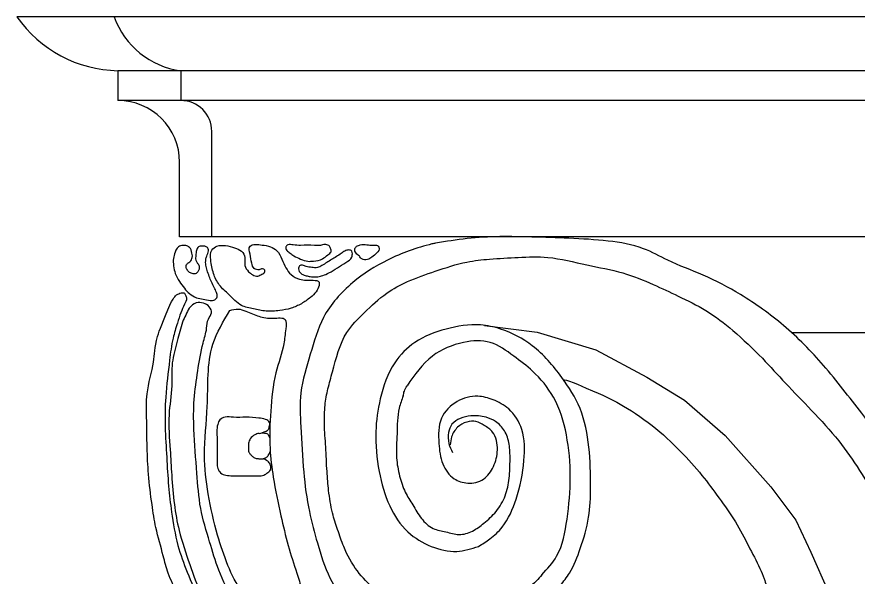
# Model space of a CAD drawing. Header units: millimetres. Extents: x 0 to 1967, y 0 to 3604.
# Drawn here: x 220 to 724, y 3268 to 3604 of the extents above; entities that cross this region are included whole.
import ezdxf

# ---------------------------------------------------------------- set-up
doc = ezdxf.new("R2010")
doc.units = ezdxf.units.MM
doc.header["$LTSCALE"] = 1000
doc.layers.add('ceco.net 395', color=7, linetype='Continuous')

msp = doc.modelspace()

# ---------------------------------------------------------------- linework, layer by layer
at = {"layer": 'ceco.net 395'}
for p, q in [((1814.18, 3604.12), (219.51, 3604.12)), ((855.29, 3571.81), (280.2, 3571.81)), ((280.2, 3571.81), (280.2, 3553.93)), ((317.93, 3571.81), (317.93, 3553.93)), ((843.06, 3553.93), (280.2, 3553.93)), ((336.51, 3472.23), (336.51, 3535.34)), ((317.19, 3472.23), (317.19, 3516.94)), ((830.92, 3472.23), (317.19, 3472.23)), ((848.26, 3414.58), (684.65, 3414.58))]:
    msp.add_line(p, q, dxfattribs=at)
msp.add_lwpolyline([(500.22, 3419.01), (531.87, 3414.87), (566.91, 3404.32), (597.63, 3388.01), (620.19, 3374.11), (644.68, 3353.01), (672.07, 3322.25), (686.95, 3302.11), (696.07, 3282.93), (706.63, 3258.95), (707.59, 3256.07)], dxfattribs=at)
for centre, radius, start, end in [((281.7, 3647.78), 75.98, 215.0711, 268.8679), ((324.48, 3620.91), 49.54, 199.8193, 262.3974), ((280.2, 3516.94), 36.99, 0, 90), ((317.93, 3535.34), 18.58, 0, 90)]:
    msp.add_arc(centre, radius, start, end, dxfattribs=at)
for points, knots in [([(802.1, 3195.27), (802.1, 3195.27), (799.67, 3217.88), (786.72, 3246.81), (772.36, 3290.3), (754.77, 3329.99), (728.38, 3363.72), (704.83, 3394.76), (680.8, 3419.28), (655.95, 3436.9), (632.3, 3449.43), (612.02, 3456.58), (594.29, 3466.7), (573.73, 3470.07), (551.3, 3471.38), (529.57, 3471.98), (509.17, 3472.51), (489.84, 3471.4), (477.08, 3469.35), (470.8, 3468.34), (470.07, 3468.18), (460.15, 3465.97), (442.58, 3459.58), (419.82, 3445.18), (402.36, 3425.76), (395.78, 3401.52), (388.75, 3379.87), (390.16, 3355.85), (391.22, 3332.12), (394.28, 3308.69), (400.09, 3287.55), (405.97, 3268.09), (416.97, 3251.94), (431.34, 3242.6), (445.82, 3234.78), (462.13, 3232.4), (477.68, 3231.55), (493.45, 3232.32), (508.12, 3235.3), (523.28, 3243.38), (535.28, 3251.58), (542.97, 3259.42), (545.71, 3262.93)], [0.3376614, 0.3376614, 0.3376614, 0.3376614, 0.3382944, 0.3515998, 0.360868, 0.3717395, 0.3829936, 0.3919379, 0.4001556, 0.4078907, 0.4140453, 0.4195997, 0.4235408, 0.4288041, 0.4345377, 0.4399676, 0.4446365, 0.4494088, 0.4540486, 0.4540486, 0.4540486, 0.4545871, 0.4614571, 0.4675179, 0.4741493, 0.4798402, 0.4856358, 0.4905795, 0.497184, 0.5030103, 0.5077316, 0.5131545, 0.51778, 0.521578, 0.5255443, 0.5296657, 0.5334308, 0.5369072, 0.5411632, 0.5441804, 0.549404, 0.5515082, 0.5515082, 0.5515082, 0.5515082]), ([(326.93, 3461.1), (326.99, 3462.07), (327.11, 3463.83), (328.24, 3466.27), (330.48, 3466.68), (332.25, 3466.59), (334.22, 3465.94), (334.8, 3463.25), (333.48, 3461.02), (332.78, 3458.11), (332.79, 3455.15), (333.75, 3451.79), (334.94, 3448.54), (336.32, 3445.07), (337.78, 3441.85), (339.4, 3439.07), (340.19, 3436.23), (338.35, 3433.92), (334.99, 3433.88), (331.43, 3434.79), (326.98, 3435.45), (323.03, 3437.76), (319.96, 3441.46), (316.92, 3445.33), (314.42, 3449.86), (313.57, 3454.64), (313.17, 3459.06), (314.38, 3462.5), (315.38, 3465.43), (317.87, 3467.08), (320.67, 3467.1), (323.76, 3465.85), (324.71, 3462.53), (325.08, 3459.07), (323.25, 3456.85), (320.91, 3455.65), (321.23, 3452.98), (322.56, 3450.97), (324.72, 3449.93), (327.15, 3449.8), (328.42, 3451.5), (329.16, 3453.17), (328.91, 3455.16), (327.67, 3456.54), (326.6, 3458.5), (326.8, 3460.1), (326.93, 3461.1)], [0, 0, 0, 0, 0.0039521, 0.0072229, 0.0097328, 0.0124983, 0.0145834, 0.017472, 0.0219951, 0.0248371, 0.0294895, 0.0337526, 0.038877, 0.0435167, 0.0488383, 0.0530766, 0.0567316, 0.059801, 0.0634612, 0.0694161, 0.0748983, 0.0814652, 0.0873216, 0.0942173, 0.1013856, 0.1079088, 0.1137699, 0.1189545, 0.1225781, 0.1259262, 0.1302418, 0.1334818, 0.1385744, 0.1430549, 0.146986, 0.1494361, 0.1528825, 0.1559901, 0.159075, 0.1623561, 0.1646753, 0.1670762, 0.1696844, 0.1721698, 0.1744829, 0.1784565, 0.1784565, 0.1784565, 0.1784565]), ([(358.54, 3451.23), (357.61, 3452.41), (355.62, 3454.92), (357.08, 3459.62), (354.58, 3463.99), (349.89, 3465.71), (345.01, 3467.09), (339.93, 3467.19), (335.48, 3463.97), (335.81, 3457.29), (337.19, 3450.37), (340.64, 3442.74), (347.42, 3437.38), (353.13, 3430.47), (361.65, 3429.04), (369.19, 3427.15), (376.88, 3427.78), (384.11, 3428.98), (390.35, 3431.86), (395.32, 3435.29), (399.27, 3438.89), (400.83, 3442.1), (401.3, 3445.89), (395.25, 3446.19), (390.08, 3445.93), (383.92, 3448.97), (380.77, 3453.66), (378.64, 3458.77), (376.29, 3463.78), (371.65, 3466.66), (366.96, 3467.13), (363.02, 3467.84), (358.19, 3466.88), (359.73, 3461.15), (360.23, 3457.16), (361.33, 3452.85), (364.7, 3451.97), (366.66, 3453.21), (368.83, 3452.37), (368.04, 3450.17), (366.05, 3449.73), (364.05, 3447.94), (360.91, 3449.3), (359.33, 3450.59), (358.54, 3451.23)], [0, 0, 0, 0, 0.0057608, 0.0122047, 0.0179741, 0.0241533, 0.0317531, 0.0386786, 0.0439307, 0.0518091, 0.0630932, 0.0733881, 0.0844587, 0.0978464, 0.1079106, 0.1182125, 0.1292799, 0.1386764, 0.1477526, 0.1566947, 0.1632077, 0.168771, 0.1715328, 0.1763436, 0.1874397, 0.1952719, 0.2021779, 0.2097985, 0.2178526, 0.2238571, 0.2309063, 0.2364556, 0.2408245, 0.2472685, 0.2547613, 0.2592952, 0.2635664, 0.2663694, 0.2683959, 0.2709764, 0.2730029, 0.2765497, 0.2807832, 0.2849985, 0.2849985, 0.2849985, 0.2849985]), ([(383.56, 3462.36), (382.84, 3462.8), (381.51, 3463.63), (380.47, 3466.02), (382.59, 3467.87), (385.82, 3467.06), (391.07, 3466.98), (396.5, 3467.24), (401.45, 3466.76), (404.2, 3467.75), (406.84, 3467.24), (407.88, 3465.27), (408.47, 3462.81), (405.6, 3461.07), (402.72, 3458.29), (398.24, 3457.65), (393.74, 3457.21), (389.8, 3458.8), (386.18, 3460.34), (384.27, 3461.81), (383.56, 3462.36)], [0, 0, 0, 0, 0.00345148, 0.00637556, 0.00870988, 0.01300693, 0.01896156, 0.03019413, 0.03498494, 0.03867812, 0.04192228, 0.04466892, 0.04732967, 0.05106571, 0.056383, 0.06387357, 0.06833821, 0.07455434, 0.08061161, 0.08423037, 0.08423037, 0.08423037, 0.08423037]), ([(389, 3451.38), (388.78, 3451.87), (388.29, 3452.95), (388.9, 3454.99), (391.2, 3455.26), (393.47, 3454.19), (396.49, 3453.77), (399.84, 3453.3), (403.8, 3455.52), (408.31, 3458.63), (413.08, 3461.22), (416.22, 3463.71), (418.45, 3464.49), (420.79, 3463.84), (420.94, 3461.73), (420.53, 3458.91), (414.61, 3455.4), (409.25, 3451.68), (403.46, 3448.88), (400.38, 3448.17), (397.61, 3448.09), (395.03, 3448.33), (392.67, 3448.94), (390.43, 3449.62), (389.49, 3450.77), (389, 3451.38)], [0, 0, 0, 0, 0.0021529, 0.0047537, 0.0071219, 0.0103343, 0.0149227, 0.0194242, 0.0235079, 0.0326323, 0.0418683, 0.0452881, 0.0487492, 0.0512319, 0.0535992, 0.0563436, 0.0625331, 0.0787962, 0.0841465, 0.0882296, 0.0914455, 0.0953212, 0.0986254, 0.1013933, 0.1044815, 0.1044815, 0.1044815, 0.1044815]), ([(423.39, 3466.48), (422.98, 3466.03), (421.89, 3464.84), (422.87, 3462.02), (425.1, 3460.75), (426.58, 3458.21), (429.95, 3458.27), (432.97, 3460), (435.31, 3462.17), (437.88, 3465.22), (435.42, 3467.57), (432.67, 3466.89), (429.49, 3467.5), (426.08, 3467.82), (424.13, 3466.85), (423.39, 3466.48)], [0, 0, 0, 0, 0.00233122, 0.00623565, 0.00975296, 0.01270895, 0.01730176, 0.02130387, 0.02665567, 0.03109977, 0.03419219, 0.03737509, 0.0419679, 0.04733857, 0.05064088, 0.05064088, 0.05064088, 0.05064088]), ([(534.63, 3269.42), (533.57, 3268.1), (529.78, 3263.8), (521.31, 3258.16), (510.92, 3251.12), (499.23, 3246.02), (487.53, 3244.17), (476.55, 3242.93), (465.23, 3244.77), (454.83, 3249.24), (443.4, 3253.1), (433.28, 3261.06), (423.05, 3271.69), (416.07, 3284.36), (412.1, 3296.38), (408.36, 3307.48), (406.6, 3319.23), (405.48, 3332.47), (405.03, 3345.77), (403.92, 3359.01), (404.17, 3370.7), (406.13, 3381.18), (410.33, 3395.76), (414.34, 3413.16), (428.56, 3427.17), (440.08, 3438.22), (454.91, 3446.14), (471.24, 3451.72), (487.49, 3457.2), (504.4, 3458.99), (520.54, 3459.83), (540.32, 3460.63), (560.97, 3455.08), (582.56, 3451.39), (600.61, 3444.12), (617.06, 3436.29), (633.8, 3428.31), (650.51, 3415.25), (666.25, 3400.42), (681.18, 3383.7), (696.97, 3367.68), (712.52, 3350.79), (725.93, 3331.56), (736.41, 3313.01), (746.33, 3294.91), (754.77, 3278.1), (761.27, 3261.65), (764.8, 3246.55), (771.19, 3232.3), (776.16, 3218.42), (778.01, 3206.98), (778.75, 3202.82), (779.24, 3197.76)], [0.1414173, 0.1414173, 0.1414173, 0.1414173, 0.1426489, 0.1455933, 0.1487545, 0.1518165, 0.1547788, 0.1573651, 0.159833, 0.1630226, 0.1656089, 0.1685633, 0.1722784, 0.1763226, 0.178961, 0.1815104, 0.1848382, 0.1875854, 0.1911981, 0.1945302, 0.197267, 0.1996937, 0.2022624, 0.2083876, 0.2121994, 0.2165496, 0.2200131, 0.224325, 0.2291429, 0.2324503, 0.2366637, 0.2409541, 0.2467774, 0.2521241, 0.2568884, 0.2608769, 0.2654286, 0.2703562, 0.2762446, 0.2811817, 0.2866854, 0.2926408, 0.2978881, 0.3037268, 0.3081588, 0.3129326, 0.3174277, 0.3210177, 0.324186, 0.3288149, 0.3316196, 0.3318436, 0.3318436, 0.3318436, 0.3318436]), ([(311.99, 3432.56), (306.82, 3420.67), (301.94, 3407.72), (302.42, 3396.6), (296.9, 3379.57), (297.54, 3362.55), (297.53, 3346.43), (298.46, 3328.96), (300.34, 3312.93), (302.89, 3296.48), (306.94, 3282.97), (310.16, 3269.33), (315.84, 3258.51), (320.47, 3248.02), (326.3, 3240.55), (331.04, 3236.48), (336.07, 3235.8), (337.86, 3240.41), (333.48, 3245.87), (328.01, 3255.98), (321.84, 3270.34), (315.34, 3287.95), (312.44, 3305.47), (310.4, 3323.14), (309.44, 3340.22), (308.35, 3358.03), (308.54, 3377.52), (310.9, 3395.17), (312.61, 3410.16), (315.61, 3419.46), (317.76, 3426.37), (319.81, 3431.05), (321.74, 3434.67), (320.91, 3437.02), (319.93, 3438.78), (317.63, 3438.43), (315.15, 3437.51), (313.39, 3434.99), (312.39, 3433.29), (311.99, 3432.56)], [0.0032163, 0.0032163, 0.0032163, 0.0032163, 0.0052631, 0.0090491, 0.0137707, 0.0171903, 0.0215658, 0.025489, 0.0299333, 0.0333291, 0.0375965, 0.0402142, 0.0434981, 0.0464613, 0.0485426, 0.0503414, 0.0509831, 0.0517796, 0.0531828, 0.0557368, 0.06033, 0.0644752, 0.0694065, 0.0732057, 0.0774481, 0.0818693, 0.0862147, 0.0916156, 0.0948595, 0.0971589, 0.0987359, 0.1000933, 0.1009796, 0.1014896, 0.1018894, 0.1022748, 0.1029977, 0.103819, 0.1044224, 0.1044224, 0.1044224, 0.1044224]), ([(322.93, 3429.35), (324.24, 3430.69), (326.62, 3433.12), (331.55, 3432.61), (335.31, 3430.7), (337.04, 3426.26), (333.72, 3422.48), (333.62, 3416), (330.31, 3405.95), (328.06, 3391.63), (325.51, 3374.42), (325.6, 3353.83), (327.52, 3332.09), (329.05, 3309.24), (334.94, 3290.05), (340.59, 3271.23), (347.48, 3256.59), (356.51, 3249.12), (361.36, 3245.5), (362.5, 3240.51), (359.56, 3237.92), (356.6, 3235.43), (351.96, 3236.19), (346.68, 3236.05), (340.6, 3239.17), (335.27, 3246.78), (329.15, 3258.88), (323.09, 3276.15), (316.87, 3294.1), (313.73, 3312.21), (312.42, 3328.41), (311.56, 3346.3), (309.91, 3364.22), (313.06, 3381.45), (311.93, 3396.52), (315.88, 3409.07), (318.28, 3420.36), (321.51, 3426.61), (322.93, 3429.35)], [0, 0, 0, 0, 0.0071949, 0.0129402, 0.01852, 0.0238117, 0.0293721, 0.0369197, 0.0492104, 0.0720868, 0.0953157, 0.1194572, 0.1549983, 0.183611, 0.2116563, 0.2355441, 0.2636815, 0.2745243, 0.2828123, 0.2876461, 0.2925768, 0.297419, 0.3026833, 0.3103739, 0.3189308, 0.3287905, 0.3473962, 0.3737239, 0.4026351, 0.4240141, 0.447774, 0.4682522, 0.4964724, 0.5199942, 0.5385748, 0.5567224, 0.572615, 0.5850205, 0.5850205, 0.5850205, 0.5850205]), ([(347.36, 3428.01), (343.41, 3421.39), (332.94, 3403.89), (335.05, 3372.84), (331, 3343.16), (334.07, 3317.09), (339.08, 3295.01), (345.7, 3275.28), (353.29, 3259.6), (362.65, 3250.32), (371.33, 3244.64), (379.22, 3245.61), (386.5, 3247.39), (391.29, 3253.35), (390.38, 3261.7), (386.81, 3272.6), (382.05, 3287.26), (377.58, 3306.52), (373.5, 3325.86), (370.85, 3346.82), (371.69, 3367.89), (373.66, 3388.94), (379.75, 3405.38), (380.66, 3415.31), (381.78, 3424.38), (372.27, 3422.78), (364.91, 3424.05), (358.18, 3427.3), (352.24, 3429.27), (349, 3428.43), (347.36, 3428.01)], [0, 0, 0, 0, 0.0306123, 0.0810081, 0.1206157, 0.1519404, 0.1862542, 0.2119886, 0.2361488, 0.2555156, 0.2650517, 0.2765123, 0.2861373, 0.2948867, 0.3044865, 0.3183326, 0.3417811, 0.3664871, 0.3982415, 0.4216022, 0.4516764, 0.4830858, 0.5073809, 0.5196165, 0.5270211, 0.536585, 0.5483099, 0.5596855, 0.5662157, 0.5729088, 0.5729088, 0.5729088, 0.5729088]), ([(545.71, 3262.93), (547.63, 3265.39), (552.87, 3272.08), (558.24, 3286.19), (563.4, 3303.31), (564.07, 3323.94), (563.47, 3345.83), (559.16, 3369.11), (546.07, 3389.31), (531.01, 3407.04), (513, 3416.59), (494.99, 3420.42), (477.06, 3417.49), (458.55, 3410.57), (443.85, 3395.63), (437.21, 3376.15), (434.04, 3353.94), (436.15, 3332.02), (441.91, 3311.12), (452.7, 3294.69), (467.62, 3285.84), (482.91, 3282.08), (492.25, 3285.07), (496.54, 3286.45)], [0, 0, 0, 0, 0.0125503, 0.0342219, 0.0603169, 0.0845329, 0.1170004, 0.1491686, 0.1782946, 0.2131798, 0.2421209, 0.258768, 0.2867932, 0.3141331, 0.3373985, 0.368765, 0.3954369, 0.427803, 0.4568552, 0.4825902, 0.5047343, 0.525754, 0.5437021, 0.5437021, 0.5437021, 0.5437021]), ([(534.63, 3269.42), (537.88, 3272.97), (546.39, 3282.26), (550.17, 3303.7), (552.39, 3328.02), (550.27, 3353.02), (543.44, 3375.5), (530.78, 3390.92), (517.31, 3400.86), (504.3, 3410.62), (485.89, 3409.44), (466.8, 3401.63), (458.25, 3389.37), (453.68, 3382.81)], [0, 0, 0, 0, 0.0191392, 0.0502042, 0.0844076, 0.1186565, 0.1508487, 0.1777366, 0.1972673, 0.2191513, 0.2406847, 0.2681999, 0.2997704, 0.2997704, 0.2997704, 0.2997704]), ([(548.45, 3385.15), (545.36, 3388.29), (570.18, 3377.5), (579.95, 3373.31), (601.66, 3359.17), (617, 3344.57), (630.49, 3329.82), (640.99, 3315.34), (651.03, 3301.64), (658.35, 3287.02), (664.41, 3275.82), (667.74, 3267.83), (668.8, 3264.39), (673.18, 3254.12)], [0, 0, 0, 0, 0.00320952, 0.00868314, 0.01429805, 0.01991591, 0.02460765, 0.02873317, 0.03297341, 0.03694678, 0.04062835, 0.04225025, 0.04324889, 0.04324889, 0.04324889, 0.04324889]), ([(451.39, 3376.71), (451.56, 3377.69), (451.96, 3379.86), (453.07, 3381.77), (453.68, 3382.81)], [0, 0, 0, 0, 0.003984796, 0.008843769, 0.008843769, 0.008843769, 0.008843769]), ([(451.39, 3376.71), (450.48, 3374.3), (447.74, 3367.03), (447.93, 3354.31), (446.78, 3340.66), (448.94, 3328.84), (452.03, 3319.18), (457.36, 3311.15), (461.81, 3303.12), (468.63, 3296.58), (477.1, 3295.37), (484.91, 3292.68), (493.25, 3295.22), (500.33, 3300.67), (507.67, 3307.24), (513.17, 3316.58), (515.31, 3327.56), (515.55, 3337.94), (515.42, 3347.64), (512.8, 3355.83), (507.45, 3361.47), (500.28, 3364.59), (492.76, 3365.21), (485.71, 3363.51), (480.27, 3360.34), (478.09, 3354.42), (478.4, 3348.34), (480.11, 3344.54), (480.92, 3342.74)], [0, 0, 0, 0, 0.010341, 0.0312041, 0.0505858, 0.0655882, 0.0794064, 0.0912553, 0.1042563, 0.1167614, 0.1273725, 0.1381633, 0.1494546, 0.1606055, 0.1743178, 0.1890059, 0.2034521, 0.2189709, 0.2309718, 0.2425632, 0.2527849, 0.261308, 0.2736973, 0.2824222, 0.2905405, 0.297804, 0.3066205, 0.3145384, 0.3145384, 0.3145384, 0.3145384]), ([(496.54, 3286.45), (498.89, 3287.88), (504.15, 3291.06), (513.27, 3299.7), (520.43, 3316.23), (524.36, 3336.13), (524.51, 3355.65), (516.33, 3368.96), (505.9, 3374.57), (495.07, 3377.49), (482.97, 3374.26), (472.28, 3363.64), (472.51, 3349), (474.01, 3336.15), (480.61, 3326.6), (490.41, 3323.59), (500.23, 3325.73), (506.23, 3334.38), (508.66, 3344.37), (506.91, 3354.56), (500.29, 3358.84), (495.23, 3361.87), (489.13, 3361.4), (483.6, 3358.2), (480.15, 3352.92), (479.77, 3349.04), (479.61, 3347.45)], [0, 0, 0, 0, 0.0110887, 0.0248002, 0.050017, 0.0820113, 0.1070896, 0.1267416, 0.1414367, 0.1541011, 0.1712074, 0.1896598, 0.2102057, 0.2270672, 0.242154, 0.2536416, 0.266728, 0.2797745, 0.2935349, 0.3084932, 0.3170265, 0.3244417, 0.3318566, 0.3403848, 0.3495753, 0.3560056, 0.3560056, 0.3560056, 0.3560056]), ([(365.97, 3354.45), (369.46, 3355.58), (370.45, 3356.34), (371.09, 3358.01), (371.67, 3361.29), (368.28, 3362.91), (363.67, 3363.65), (357.08, 3364.1), (350.34, 3363.55), (344.93, 3364.62), (341.22, 3362.69), (339.18, 3357.84), (339.93, 3350.09), (339.82, 3341.36), (339.46, 3334.29), (341.57, 3330.1), (345.17, 3328.97), (350.08, 3328.71), (356.61, 3328.92), (362.78, 3328.58), (367.72, 3328.82), (370.17, 3330.67), (372.21, 3332.56), (371.83, 3335.25), (371.01, 3336.94), (369.21, 3338.26), (367.32, 3339.05)], [0.00161596, 0.00161596, 0.00161596, 0.00161596, 0.00189746, 0.00243141, 0.00304176, 0.00374102, 0.00471199, 0.00661242, 0.00844979, 0.00966501, 0.0105142, 0.01124266, 0.01334641, 0.01607011, 0.01767307, 0.0184298, 0.01926633, 0.02024818, 0.02205631, 0.02398297, 0.02482121, 0.02552767, 0.02620317, 0.02668058, 0.0273102, 0.02780051, 0.02780051, 0.02780051, 0.02780051]), ([(364.87, 3354.25), (364.02, 3354.01), (361.99, 3353.42), (359.59, 3351.33), (358.3, 3348.3), (358.6, 3345.61), (358.47, 3343.17), (359.74, 3341.65), (360.91, 3340.28), (362.67, 3339.18), (364.94, 3339.06), (367.13, 3338.87), (369.12, 3339.56), (370.7, 3341.08), (371.24, 3342.5), (371.57, 3343.37)], [0, 0, 0, 0, 0.00355153, 0.00848296, 0.0122721, 0.01633143, 0.01941527, 0.02164439, 0.02400981, 0.02676511, 0.0297114, 0.03305635, 0.03558353, 0.03794871, 0.0416614, 0.0416614, 0.0416614, 0.0416614]), ([(364.87, 3354.25), (365.96, 3354.56), (368.78, 3354.49), (370.28, 3353.98), (370.79, 3352.47), (371.17, 3351.72), (371.3, 3351.42)], [0, 0, 0, 0, 0.000513936, 0.001201908, 0.001582135, 0.001813498, 0.001813498, 0.001813498, 0.001813498])]:
    msp.add_open_spline(points, degree=3, knots=knots, dxfattribs=at)

doc.saveas('drawing.dxf')
